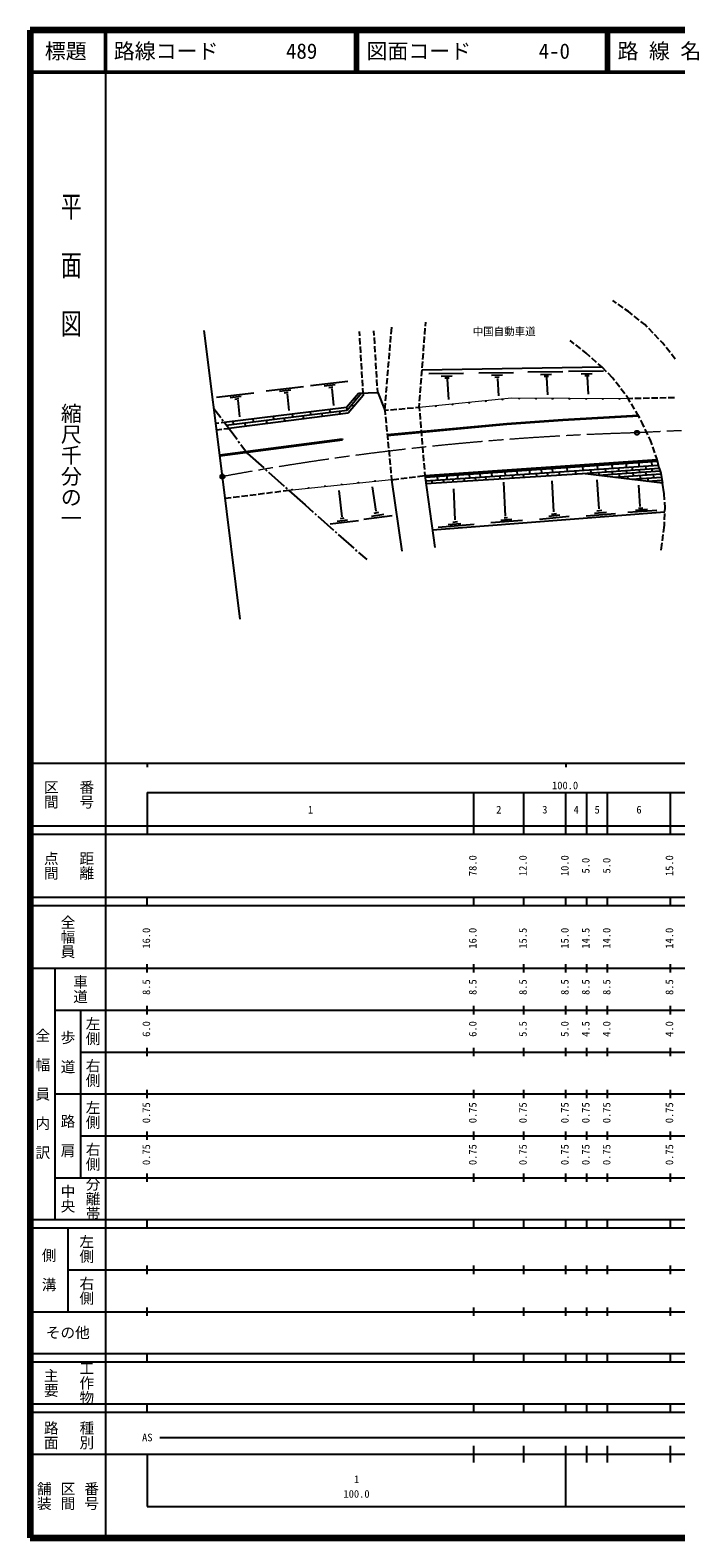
# Model space of a CAD drawing. Units: millimetres, scale not verified. Extents: x 40000 to 680000, y 20000 to 380000.
# Drawn here: x 40000 to 194312, y 20000 to 380000 of the extents above; entities that cross this region are included whole.
import ezdxf
from ezdxf.enums import TextEntityAlignment as Align

# ---------------------------------------------------------------- set-up
doc = ezdxf.new("R2010")
doc.units = ezdxf.units.MM
doc.header["$LTSCALE"] = 1000
doc.header["$PDMODE"] = 32
doc.header["$PDSIZE"] = 500
doc.linetypes.add('CHAIN', pattern=[18.5, 12, -1.5, 3.5, -1.5])
for name, color, linetype, lineweight in [('M-BGD', 7, 'Continuous', 25), ('M-BMK', 2, 'CHAIN', 13), ('M-BMK-SRVR', 3, 'Continuous', 25), ('M-TTL', 2, 'Continuous', 140), ('M-TTL-BAND', 7, 'Continuous', 25), ('M-TTL-LINE', 7, 'Continuous', 50)]:
    doc.layers.add(name, color=color, linetype=linetype, lineweight=lineweight)
doc.layers.add('M-OTRS', color=6, linetype='Continuous')
doc.layers.add('M-TTL-TXT', color=7, linetype='Continuous')
doc.styles.add('@ＭＳ ゴシック', font='')
doc.styles.add('ＭＳ ゴシック', font='')
doc.styles.get('@ＭＳ ゴシック').set_extended_font_data('@MS Gothic')
doc.styles.get('ＭＳ ゴシック').set_extended_font_data('MS Gothic')

msp = doc.modelspace()

# ---------------------------------------------------------------- linework, layer by layer
at = {"layer": 'M-BGD'}
for p, q in [((180085, 314843), (179238, 315441)), ((181718, 313690), (180493, 314555)), ((182974, 312804), (182127, 313401)), ((134463, 309342), (134535, 310272)), ((183955, 312024), (182974, 312804)), ((185521, 310780), (184346, 311713)), ((186893, 309690), (185912, 310469)), ((187472, 309092), (186893, 309690)), ((118757, 306976), (118690, 308085)), ((118878, 304979), (118788, 306477)), ((122240, 307075), (122172, 308184)), ((122361, 305078), (122270, 306575)), ((126094, 305407), (126219, 306902)), ((126260, 307400), (126403, 309118)), ((134156, 305354), (134271, 306849)), ((134310, 307348), (134425, 308843)), ((188862, 307654), (187820, 308732)), ((190253, 306216), (189210, 307294)), ((118999, 302983), (118909, 304480)), ((119120, 300987), (119030, 302484)), ((122482, 303082), (122391, 304579)), ((122603, 301086), (122512, 302583)), ((125762, 301421), (125887, 302916)), ((125928, 303414), (126053, 304909)), ((133849, 301366), (133965, 302861)), ((134003, 303360), (134118, 304855)), ((170015, 305140), (169089, 305877)), ((171580, 303894), (170406, 304829)), ((172897, 302846), (171971, 303583)), ((173869, 301996), (172897, 302846)), ((191179, 305258), (190600, 305857)), ((191693, 304602), (191179, 305258)), ((192925, 303027), (192001, 304208)), ((194158, 301452), (193234, 302633)), ((119241, 298990), (119151, 300488)), ((122724, 299089), (122633, 300586)), ((125430, 297435), (125555, 298929)), ((125596, 299428), (125721, 300922)), ((133542, 297377), (133658, 298873)), ((176722, 299500), (133650, 298780)), ((133696, 299371), (133811, 300867)), ((175374, 300679), (174245, 301667)), ((176722, 299500), (175751, 300350)), ((177770, 298418), (176722, 299500)), ((107017, 295120), (115929, 296156)), ((110247, 295040), (112919, 295399)), ((119362, 296994), (119272, 298491)), ((119483, 294998), (119393, 296495)), ((122845, 297093), (122754, 298590)), ((122966, 295097), (122875, 296594)), ((125264, 295441), (125389, 296936)), ((133389, 295383), (133504, 296879)), ((135241, 297981), (143585, 298071)), ((138261, 297383), (140893, 297473)), ((139109, 296974), (140159, 297014)), ((139694, 296655), (139999, 291777)), ((147203, 298181), (155548, 298271)), ((150224, 297583), (152856, 297673)), ((151071, 297174), (152121, 297214)), ((151656, 296855), (151917, 292691)), ((158947, 298377), (167291, 298467)), ((161967, 297779), (164599, 297869)), ((162815, 297370), (163865, 297410)), ((163400, 297051), (163661, 292888)), ((168676, 298540), (177020, 298630)), ((171697, 297942), (174329, 298032)), ((172544, 297533), (173594, 297573)), ((173129, 297214), (173390, 293050)), ((179165, 296978), (178117, 298059)), ((179670, 296315), (179165, 296978)), ((180882, 294724), (179973, 295917)), ((84540, 292365), (93453, 293402)), ((87770, 292285), (90442, 292644)), ((88887, 291906), (89864, 292066)), ((89605, 291647), (90003, 287640)), ((96376, 293869), (105288, 294906)), ((99606, 293789), (102278, 294148)), ((100722, 293410), (101699, 293570)), ((101440, 293151), (101839, 289144)), ((111363, 294661), (112340, 294821)), ((112081, 294402), (112480, 290394)), ((115574, 289976), (118472, 293358)), ((115766, 289300), (119214, 293379)), ((119555, 292739), (116006, 288539)), ((117844, 291759), (117414, 292123)), ((118472, 293358), (123063, 293488)), ((119581, 293389), (119514, 294499)), ((119581, 293389), (119555, 292739)), ((123063, 293488), (122996, 294597)), ((123063, 293488), (124748, 289239)), ((124933, 291455), (125057, 292950)), ((125098, 293448), (125223, 294943)), ((133082, 291395), (133197, 292891)), ((133235, 293389), (133351, 294885)), ((182095, 293133), (181186, 294326)), ((182903, 292073), (182398, 292736)), ((182903, 292073), (184013, 292097)), ((183428, 291190), (182903, 292073)), ((184513, 292108), (186013, 292141)), ((186513, 292152), (188012, 292185)), ((188512, 292196), (190012, 292230)), ((190512, 292241), (192011, 292274)), ((192511, 292285), (194011, 292318)), ((83923, 289650), (85541, 287497)), ((86390, 286366), (115574, 289976)), ((86880, 285713), (115766, 289300)), ((116006, 288539), (87496, 284893)), ((102810, 287691), (102723, 288386)), ((107092, 288223), (107006, 288916)), ((109682, 288545), (109782, 287743)), ((111695, 288795), (111609, 289485)), ((113908, 289070), (114006, 288283)), ((115574, 289976), (115766, 289300)), ((116851, 290583), (117365, 290148)), ((124748, 289239), (124891, 290957)), ((124748, 289239), (125623, 289317)), ((124748, 289239), (124856, 288147)), ((126121, 289361), (127615, 289493)), ((128113, 289537), (129607, 289669)), ((130105, 289713), (131599, 289845)), ((132097, 289889), (132972, 289967)), ((132972, 289967), (133044, 290896)), ((132972, 289967), (133050, 289028)), ((133091, 288529), (133215, 287034)), ((167310, 287019), (185264, 288096)), ((184451, 289471), (183684, 290760)), ((185232, 288158), (184706, 289041)), ((185674, 287325), (185232, 288158)), ((84361, 286152), (85127, 286233)), ((84556, 284587), (85778, 284714)), ((85624, 286285), (86390, 286366)), ((85841, 287097), (86141, 286697)), ((86275, 284766), (87496, 284893)), ((86442, 286297), (89444, 282299)), ((88598, 285926), (88511, 286629)), ((91276, 286259), (91384, 285390)), ((93397, 286522), (93310, 287222)), ((96422, 286898), (96528, 286048)), ((98233, 287123), (98146, 287820)), ((100675, 287426), (100778, 286592)), ((105207, 287989), (105309, 287171)), ((124906, 287650), (125053, 286157)), ((125103, 285660), (125251, 284167)), ((125325, 283415), (153932, 286115)), ((133256, 286536), (133380, 285041)), ((133422, 284543), (133545, 283048)), ((153932, 286115), (167310, 287019)), ((186352, 286050), (185909, 286883)), ((186758, 285191), (186352, 286050)), ((187615, 283383), (186973, 284739)), ((85308, 278575), (114591, 282428)), ((85339, 278326), (114624, 282180)), ((89744, 281900), (90045, 281500)), ((90345, 281100), (91962, 278946)), ((114591, 282428), (114624, 282180)), ((125300, 283669), (125448, 282177)), ((125497, 281679), (125645, 280186)), ((133587, 282550), (133711, 281055)), ((188236, 282072), (187829, 282931)), ((188613, 280975), (188236, 282072)), ((91962, 278946), (95849, 275460)), ((125695, 279689), (125843, 278196)), ((125892, 277699), (126040, 276206)), ((133752, 280557), (133876, 279062)), ((133917, 278564), (134041, 277069)), ((134325, 273638), (189803, 277514)), ((186943, 276766), (186905, 277312)), ((189263, 279084), (188775, 280502)), ((189803, 277514), (189425, 278611)), ((190327, 275452), (189803, 277514)), ((96221, 275126), (96593, 274792)), ((96965, 274458), (100687, 271120)), ((126089, 275708), (126237, 274216)), ((126286, 273718), (126395, 272626)), ((132592, 273417), (134325, 273638)), ((134082, 276570), (134206, 275075)), ((134247, 274577), (134325, 273638)), ((134325, 273638), (136703, 256501)), ((189940, 276972), (134393, 273153)), ((134497, 272397), (190155, 276128)), ((134590, 271731), (172013, 274176)), ((135837, 273252), (135803, 273741)), ((138586, 273441), (138552, 273933)), ((140917, 273601), (140883, 274096)), ((142235, 272916), (142183, 273688)), ((143530, 273781), (143495, 274279)), ((145077, 273106), (145025, 273884)), ((146185, 273963), (146150, 274464)), ((147608, 273276), (147556, 274058)), ((148789, 274143), (148754, 274646)), ((150398, 273463), (150345, 274250)), ((152167, 274375), (152132, 274882)), ((153606, 273678), (153553, 274470)), ((155052, 274573), (155017, 275084)), ((155216, 273786), (155263, 273082)), ((156470, 273870), (156416, 274667)), ((157788, 274761), (157753, 275275)), ((157830, 273961), (157878, 273253)), ((159452, 274070), (159398, 274872)), ((160772, 274967), (160736, 275483)), ((160925, 274169), (160973, 273455)), ((162282, 274260), (162228, 275067)), ((163567, 274346), (163615, 273627)), ((163607, 275162), (163572, 275681)), ((164920, 274437), (164865, 275248)), ((166338, 275349), (166302, 275872)), ((166385, 274535), (166434, 273811)), ((168425, 274671), (168370, 275489)), ((170254, 275619), (170218, 276146)), ((170296, 274797), (170345, 274067)), ((172013, 274176), (190327, 275452)), ((191090, 271868), (172013, 274176)), ((172163, 274922), (172108, 275746)), ((173822, 275864), (173786, 276395)), ((174033, 274317), (173983, 275044)), ((175634, 275155), (175578, 275985)), ((175826, 273715), (190528, 274751)), ((175945, 273723), (175894, 274446)), ((177411, 276111), (177374, 276646)), ((177566, 274563), (177516, 275281)), ((179007, 276220), (179064, 275385)), ((179208, 273953), (179157, 274674)), ((179703, 273246), (190706, 274083)), ((180502, 276323), (180465, 276862)), ((180693, 274781), (180643, 275490)), ((180877, 273335), (180821, 274067)), ((182413, 276455), (182471, 275613)), ((182605, 274193), (182554, 274910)), ((183869, 276555), (183832, 277097)), ((183978, 275010), (183929, 275711)), ((184196, 273587), (184142, 274301)), ((185443, 276663), (185501, 275816)), ((185662, 274408), (185612, 275123)), ((185738, 273705), (185798, 272919)), ((187187, 275233), (187139, 275926)), ((187213, 273817), (187160, 274514)), ((188499, 276873), (188558, 276021)), ((188669, 274620), (188619, 275333)), ((188870, 273943), (188930, 273152)), ((190327, 275452), (190686, 274203)), ((190686, 274203), (191090, 271868)), ((101866, 270062), (100440, 269884)), ((101059, 270786), (101432, 270452)), ((101804, 270118), (105690, 266632)), ((114588, 263801), (113850, 270102)), ((122723, 265157), (121845, 270959)), ((126395, 272626), (128128, 272847)), ((126395, 272626), (128852, 255559)), ((128624, 272911), (130112, 273101)), ((130608, 273164), (132096, 273354)), ((135969, 272496), (136014, 271824)), ((137422, 272593), (137371, 273357)), ((138715, 272680), (138760, 272004)), ((139695, 272746), (139644, 273514)), ((140974, 272831), (141020, 272151)), ((141581, 263062), (141229, 270506)), ((143684, 273013), (143730, 272328)), ((146370, 273193), (146416, 272504)), ((148847, 273359), (148894, 272666)), ((152218, 273585), (152265, 272886)), ((153578, 263973), (153169, 272088)), ((165122, 264950), (164723, 272397)), ((176005, 265711), (175514, 272626)), ((182775, 273479), (182821, 272868)), ((183696, 272763), (190843, 273294)), ((185749, 266273), (185483, 271364)), ((187588, 273052), (187645, 272285)), ((187645, 272285), (190977, 272517)), ((191493, 269251), (191090, 271868)), ((88036, 268337), (86609, 268159)), ((90020, 268585), (88532, 268399)), ((92005, 268832), (90517, 268647)), ((93990, 269080), (92501, 268894)), ((95974, 269327), (94486, 269142)), ((97959, 269575), (96470, 269389)), ((99944, 269822), (98455, 269637)), ((105690, 266632), (107632, 264912)), ((191600, 267827), (191493, 269251)), ((191745, 265904), (191638, 267328)), ((108006, 264580), (108380, 264249)), ((108755, 263917), (112497, 260602)), ((111736, 262126), (118436, 262904)), ((113411, 262764), (115824, 263083)), ((114149, 263402), (115046, 263522)), ((119772, 263263), (126491, 264100)), ((121566, 263961), (124517, 264399)), ((122204, 264659), (123361, 264878)), ((136118, 260715), (191709, 265009)), ((150108, 262444), (157632, 263003)), ((152501, 263016), (155106, 263268)), ((153272, 263534), (154109, 263627)), ((161693, 263275), (168851, 263953)), ((163966, 263953), (166618, 264232)), ((164604, 264452), (165780, 264591)), ((172882, 264049), (179913, 264581)), ((174862, 264674), (177773, 264940)), ((175434, 265259), (176630, 265405)), ((182851, 264877), (189776, 265382)), ((184672, 265369), (187517, 265608)), ((185363, 265847), (186427, 265940)), ((191633, 263097), (191693, 264596)), ((191713, 265096), (191745, 265904)), ((112872, 260270), (113246, 259939)), ((113620, 259607), (117363, 256292)), ((137487, 261334), (146127, 262039)), ((139933, 261986), (142964, 262212)), ((140996, 262557), (142126, 262664)), ((191107, 258075), (191297, 259563)), ((191360, 260059), (191581, 261790)), ((191581, 261790), (191613, 262598)), ((117737, 255960), (118111, 255628)), ((190823, 255848), (191044, 257579)), ((118486, 255297), (120427, 253577))]:
    msp.add_line(p, q, dxfattribs=at)
at = {"layer": 'M-BGD', "lineweight": 13}
msp.add_line((126395, 272626), (101866, 270062), dxfattribs=at)
msp.add_lwpolyline([(132972, 289967), (155067, 292173), (182903, 292073)], dxfattribs=at)
at = {"layer": 'M-BGD'}
msp.add_lwpolyline([(185393, 287853), (167326, 286769), (153952, 285866), (125350, 283166)], dxfattribs=at)
at = {"layer": 'M-BGD', "lineweight": 13}
for centre, start, end in [((152867, 292010), 198.38337, 353.02261), ((156862, 292223), 192.47347, 347.1127), ((160862, 292208), 192.47347, 347.1127), ((164862, 292194), 192.47347, 347.1127), ((168862, 292180), 192.47347, 347.1127), ((172862, 292165), 192.47347, 347.1127), ((176862, 292151), 192.47347, 347.1127), ((180862, 292136), 192.47347, 347.1127), ((136947, 290420), 198.38337, 353.02261), ((140927, 290818), 198.38337, 353.02261), ((144907, 291215), 198.38337, 353.02261), ((148887, 291613), 198.38337, 353.02261), ((102531, 270075), 18.64808, 173.28732), ((106509, 270491), 18.64808, 173.28732), ((110487, 270907), 18.64808, 173.28732), ((114466, 271323), 18.64808, 173.28732), ((118444, 271739), 18.64808, 173.28732), ((122422, 272154), 18.64808, 173.28732)]:
    msp.add_arc(centre, 256, start, end, dxfattribs=at)
at = {"layer": 'M-BMK'}
for centre, radius, start, end in [((246677, -877677), 1163166, 88.20508, 93.03745), ((202789, -359705), 643805, 91.57956, 100.4558)]:
    msp.add_arc(centre, radius, start, end, dxfattribs=at)
at = {"layer": 'M-BMK-SRVR'}
for p, q in [((85953, 273410), (81592, 308305)), ((90210, 239348), (85953, 273410))]:
    msp.add_line(p, q, dxfattribs=at)
for centre in [(185042, 283855), (85953, 273410)]:
    msp.add_circle(centre, 500, dxfattribs=at)
at = {"layer": 'M-OTRS'}
msp.add_point((85953, 273410), dxfattribs=at)
at = {"layer": 'M-TTL'}
for p, q in [((40000, 380000), (40000, 20000)), ((680000, 380000), (40000, 380000)), ((40000, 20000), (680000, 20000))]:
    msp.add_line(p, q, dxfattribs=at)
at = {"layer": 'M-TTL-BAND'}
for p, q in [((58000, 370000), (58000, 20000)), ((40000, 205000), (579000, 205000)), ((68000, 205000), (68000, 204000)), ((168000, 205000), (168000, 204000)), ((68000, 198000), (579000, 198000)), ((68000, 198000), (68000, 188000)), ((146000, 188000), (146000, 198000)), ((158000, 188000), (158000, 198000)), ((168000, 188000), (168000, 198000)), ((173000, 188000), (173000, 198000)), ((178000, 188000), (178000, 198000)), ((193000, 188000), (193000, 198000)), ((40000, 190000), (579000, 190000)), ((40000, 188000), (579000, 188000)), ((40000, 173000), (579000, 173000)), ((68000, 171000), (68000, 173000)), ((146000, 171000), (146000, 173000)), ((158000, 171000), (158000, 173000)), ((168000, 171000), (168000, 173000)), ((173000, 171000), (173000, 173000)), ((178000, 171000), (178000, 173000)), ((193000, 171000), (193000, 173000)), ((40000, 171000), (579000, 171000)), ((40000, 156000), (579000, 156000)), ((46000, 96000), (46000, 156000)), ((68000, 155000), (68000, 157000)), ((146000, 155000), (146000, 157000)), ((158000, 155000), (158000, 157000)), ((168000, 155000), (168000, 157000)), ((173000, 155000), (173000, 157000)), ((178000, 155000), (178000, 157000)), ((193000, 155000), (193000, 157000)), ((46000, 146000), (579000, 146000)), ((52000, 146000), (52000, 106000)), ((68000, 145000), (68000, 147000)), ((146000, 145000), (146000, 147000)), ((158000, 145000), (158000, 147000)), ((168000, 145000), (168000, 147000)), ((173000, 145000), (173000, 147000)), ((178000, 145000), (178000, 147000)), ((193000, 145000), (193000, 147000)), ((68000, 135000), (68000, 137000)), ((146000, 135000), (146000, 137000)), ((158000, 135000), (158000, 137000)), ((168000, 135000), (168000, 137000)), ((173000, 135000), (173000, 137000)), ((178000, 135000), (178000, 137000)), ((193000, 135000), (193000, 137000)), ((52000, 136000), (579000, 136000)), ((46000, 126000), (579000, 126000)), ((68000, 125000), (68000, 127000)), ((146000, 125000), (146000, 127000)), ((158000, 125000), (158000, 127000)), ((168000, 125000), (168000, 127000)), ((173000, 125000), (173000, 127000)), ((178000, 125000), (178000, 127000)), ((193000, 125000), (193000, 127000)), ((52000, 116000), (579000, 116000)), ((68000, 115000), (68000, 117000)), ((146000, 115000), (146000, 117000)), ((158000, 115000), (158000, 117000)), ((168000, 115000), (168000, 117000)), ((173000, 115000), (173000, 117000)), ((178000, 115000), (178000, 117000)), ((193000, 115000), (193000, 117000)), ((46000, 106000), (579000, 106000)), ((68000, 105000), (68000, 107000)), ((146000, 105000), (146000, 107000)), ((158000, 105000), (158000, 107000)), ((168000, 105000), (168000, 107000)), ((173000, 105000), (173000, 107000)), ((178000, 105000), (178000, 107000)), ((193000, 105000), (193000, 107000)), ((40000, 96000), (579000, 96000)), ((40000, 94000), (579000, 94000)), ((49000, 94000), (49000, 74000)), ((68000, 94000), (68000, 96000)), ((146000, 94000), (146000, 96000)), ((158000, 94000), (158000, 96000)), ((168000, 94000), (168000, 96000)), ((173000, 94000), (173000, 96000)), ((178000, 94000), (178000, 96000)), ((193000, 94000), (193000, 96000)), ((49000, 84000), (579000, 84000)), ((68000, 83000), (68000, 85000)), ((146000, 83000), (146000, 85000)), ((158000, 83000), (158000, 85000)), ((168000, 83000), (168000, 85000)), ((173000, 83000), (173000, 85000)), ((178000, 83000), (178000, 85000)), ((193000, 83000), (193000, 85000)), ((40000, 74000), (579000, 74000)), ((68000, 73000), (68000, 75000)), ((146000, 73000), (146000, 75000)), ((158000, 73000), (158000, 75000)), ((168000, 73000), (168000, 75000)), ((173000, 73000), (173000, 75000)), ((178000, 73000), (178000, 75000)), ((193000, 73000), (193000, 75000)), ((40000, 64000), (579000, 64000)), ((40000, 62000), (579000, 62000)), ((68000, 62000), (68000, 64000)), ((146000, 62000), (146000, 64000)), ((158000, 62000), (158000, 64000)), ((168000, 62000), (168000, 64000)), ((173000, 62000), (173000, 64000)), ((178000, 62000), (178000, 64000)), ((193000, 62000), (193000, 64000)), ((40000, 52000), (579000, 52000)), ((68000, 50000), (68000, 52000)), ((146000, 50000), (146000, 52000)), ((158000, 50000), (158000, 52000)), ((168000, 50000), (168000, 52000)), ((173000, 50000), (173000, 52000)), ((178000, 50000), (178000, 52000)), ((193000, 50000), (193000, 52000)), ((40000, 50000), (579000, 50000)), ((71000, 44000), (530000, 44000)), ((40000, 40000), (579000, 40000)), ((68000, 40000), (68000, 27500)), ((146000, 38000), (146000, 42000)), ((158000, 38000), (158000, 42000)), ((168000, 27500), (168000, 42000)), ((173000, 38000), (173000, 42000)), ((178000, 38000), (178000, 42000)), ((193000, 38000), (193000, 42000)), ((68000, 27500), (579000, 27500))]:
    msp.add_line(p, q, dxfattribs=at)
at = {"layer": 'M-TTL-LINE'}
for p, q in [((58000, 380000), (58000, 370000)), ((117750, 380000), (117750, 370000)), ((118250, 380000), (118250, 370000)), ((177750, 380000), (177750, 370000)), ((178250, 380000), (178250, 370000)), ((40000, 370000), (680000, 370000))]:
    msp.add_line(p, q, dxfattribs=at)

# ---------------------------------------------------------------- texts
at = {"layer": 'M-BGD', "style": 'ＭＳ ゴシック'}
msp.add_text('中国自動車道', height=1833, dxfattribs=at).set_placement((145782, 306583), align=Align.BOTTOM_LEFT)
at = {"layer": 'M-TTL-BAND', "style": '@ＭＳ ゴシック', "width": 1.4}
msp.add_text('平  面  図', height=3666, rotation=270, dxfattribs=at).set_placement((49777, 306475), align=Align.MIDDLE_RIGHT)
at = {"layer": 'M-TTL-BAND', "style": '@ＭＳ ゴシック'}
msp.add_text('縮尺千分の一', height=3666, rotation=270, dxfattribs=at).set_placement((49777, 261030), align=Align.MIDDLE_RIGHT)
for s, p in [('区間', (45000, 197500)), ('番号', (53500, 197500)), ('点間', (45000, 180500)), ('距離', (53500, 180500)), ('全幅員', (49000, 163500)), ('車道', (52000, 151000)), ('左側', (55000, 141000)), ('全\u3000幅\u3000員\u3000内\u3000訳', (43000, 126000)), ('歩\u3000道', (49000, 136000)), ('右側', (55000, 131000)), ('左側', (55000, 121000)), ('路\u3000肩', (49000, 116000)), ('右側', (55000, 111000)), ('分離帯', (55000, 101000)), ('中央', (49000, 101000)), ('左側', (53500, 89000)), ('側\u3000溝', (44500, 84000)), ('右側', (53500, 79000)), ('工作物', (53500, 57000)), ('主要', (45000, 57000)), ('路面', (45000, 44500)), ('種別', (53500, 44500)), ('舗装', (43333, 30000)), ('区間', (49000, 30000)), ('番号', (54667, 30000))]:
    msp.add_text(s, height=2566, rotation=270, dxfattribs=at).set_placement(p, align=Align.MIDDLE_CENTER)
at = {"layer": 'M-TTL-BAND', "style": 'ＭＳ ゴシック'}
for s, p in [('100.0', (167844, 198195)), ('1', (107000, 192405)), ('2', (152000, 192405)), ('3', (163000, 192405)), ('4', (170500, 192405)), ('5', (175500, 192405)), ('6', (185500, 192405)), ('AS', (68000, 42500)), ('1', (118000, 32523)), ('100.0', (118000, 29033))]:
    msp.add_text(s, height=1833, dxfattribs=at).set_placement(p, align=Align.BOTTOM_CENTER)
for s, p in [('78.0', (147223, 180500)), ('12.0', (159223, 180500)), ('10.0', (169223, 180500)), ('5.0', (174223, 180500)), ('5.0', (179223, 180500)), ('15.0', (194223, 180500)), ('16.0', (69223, 163174)), ('16.0', (147223, 163174)), ('15.5', (159223, 163174)), ('15.0', (169223, 163174)), ('14.5', (174223, 163174)), ('14.0', (179223, 163174)), ('14.0', (194223, 163174)), ('8.5', (69223, 151500)), ('8.5', (147223, 151500)), ('8.5', (159223, 151500)), ('8.5', (169223, 151500)), ('8.5', (174223, 151500)), ('8.5', (179223, 151500)), ('8.5', (194223, 151500)), ('6.0', (69223, 141500)), ('6.0', (147223, 141500)), ('5.5', (159223, 141500)), ('5.0', (169223, 141500)), ('4.5', (174223, 141500)), ('4.0', (179223, 141500)), ('4.0', (194223, 141500)), ('0.75', (69223, 121500)), ('0.75', (147223, 121500)), ('0.75', (159223, 121500)), ('0.75', (169223, 121500)), ('0.75', (174223, 121500)), ('0.75', (179223, 121500)), ('0.75', (194223, 121500)), ('0.75', (69223, 111500)), ('0.75', (147223, 111500)), ('0.75', (159223, 111500)), ('0.75', (169223, 111500)), ('0.75', (174223, 111500)), ('0.75', (179223, 111500)), ('0.75', (194223, 111500))]:
    msp.add_text(s, height=1833, rotation=90, dxfattribs=at).set_placement(p, align=Align.BOTTOM_CENTER)
msp.add_text('その他', height=2566, dxfattribs=at).set_placement((49000, 69000), align=Align.MIDDLE_CENTER)
at = {"layer": 'M-TTL-TXT', "style": 'ＭＳ ゴシック'}
msp.add_text('標題', height=3666, dxfattribs=at).set_placement((48500, 375000), align=Align.MIDDLE_CENTER)
for s, p in [('路線コード', (60000, 375000)), ('489', (101142, 375000)), ('図面コード', (120380, 375000)), ('4-0', (161521, 375000)), ('路 線 名', (180380, 375000))]:
    msp.add_text(s, height=3666, dxfattribs=at).set_placement(p, align=Align.MIDDLE_LEFT)

doc.saveas('drawing.dxf')
